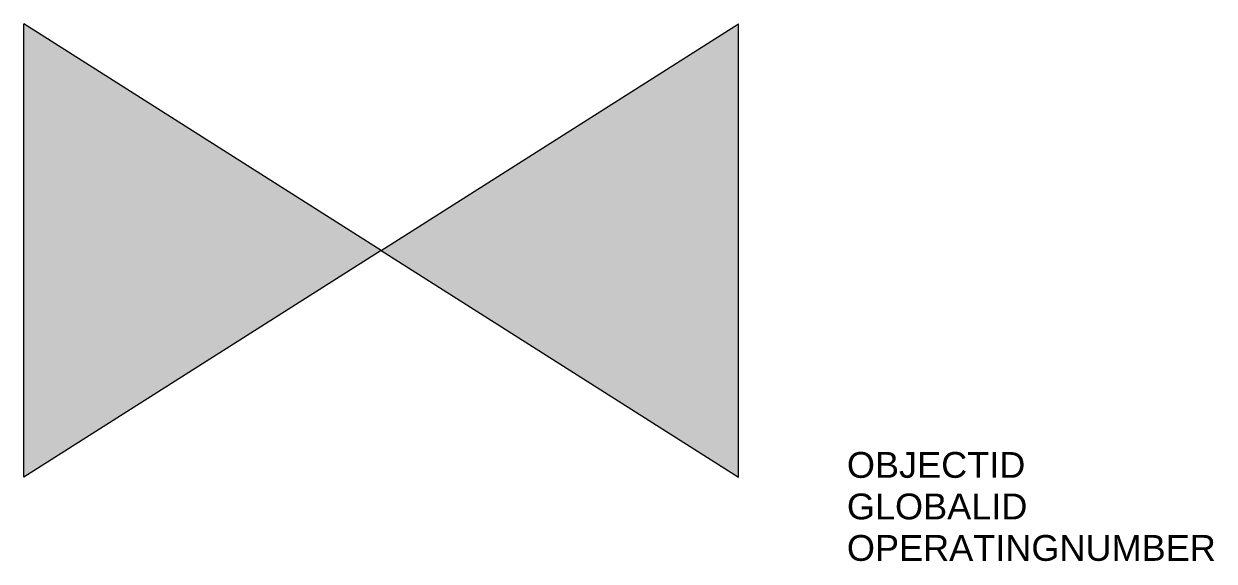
# Model space of a CAD drawing. Extents: x -0.069 to 0.161, y -0.06 to 0.044.
import ezdxf

# ---------------------------------------------------------------- set-up
doc = ezdxf.new("R2010")
doc.units = 0
doc.header["$LTSCALE"] = 50
doc.header["$MEASUREMENT"] = 0
doc.linetypes.add('EESLU', pattern=[2, 1, 1])
doc.styles.get("Standard").update_dxf_attribs({"font": 'arial.ttf'})

msp = doc.modelspace()

# ---------------------------------------------------------------- hatches: boundary and pattern name
at = {"linetype": 'ByBlock', "lineweight": -2}
h = msp.add_hatch(color=0, dxfattribs=at)
h.paths.add_polyline_path([(-0.06916, 0.04388), (-0.06916, -0.04388), (0, 0)])
h.paths.add_polyline_path([(0.06916, 0.04388), (0, 0), (0.06916, -0.04388)])

# ---------------------------------------------------------------- linework, layer by layer
at = {"color": 0, "linetype": 'ByBlock', "lineweight": -2}
for p, q in [((-0.06916, -0.04388), (-0.06916, 0.04388)), ((0, 0), (-0.06916, 0.04388)), ((0, 0), (0.06916, 0.04388)), ((0.06916, -0.04388), (0.06916, 0.04388)), ((0, 0), (-0.06916, -0.04388)), ((0, 0), (0.06916, -0.04388))]:
    msp.add_line(p, q, dxfattribs=at)

# ---------------------------------------------------------------- texts
at = {"color": 0, "linetype": 'EESLU', "flags": 1}
for tag, p in [('OBJECTID', (0.09012, -0.04401)), ('GLOBALID', (0.09012, -0.05205)), ('OPERATINGNUMBER', (0.09012, -0.06008))]:
    msp.add_attdef(tag, p, '', height=0.005, dxfattribs=at)

doc.saveas('drawing.dxf')
